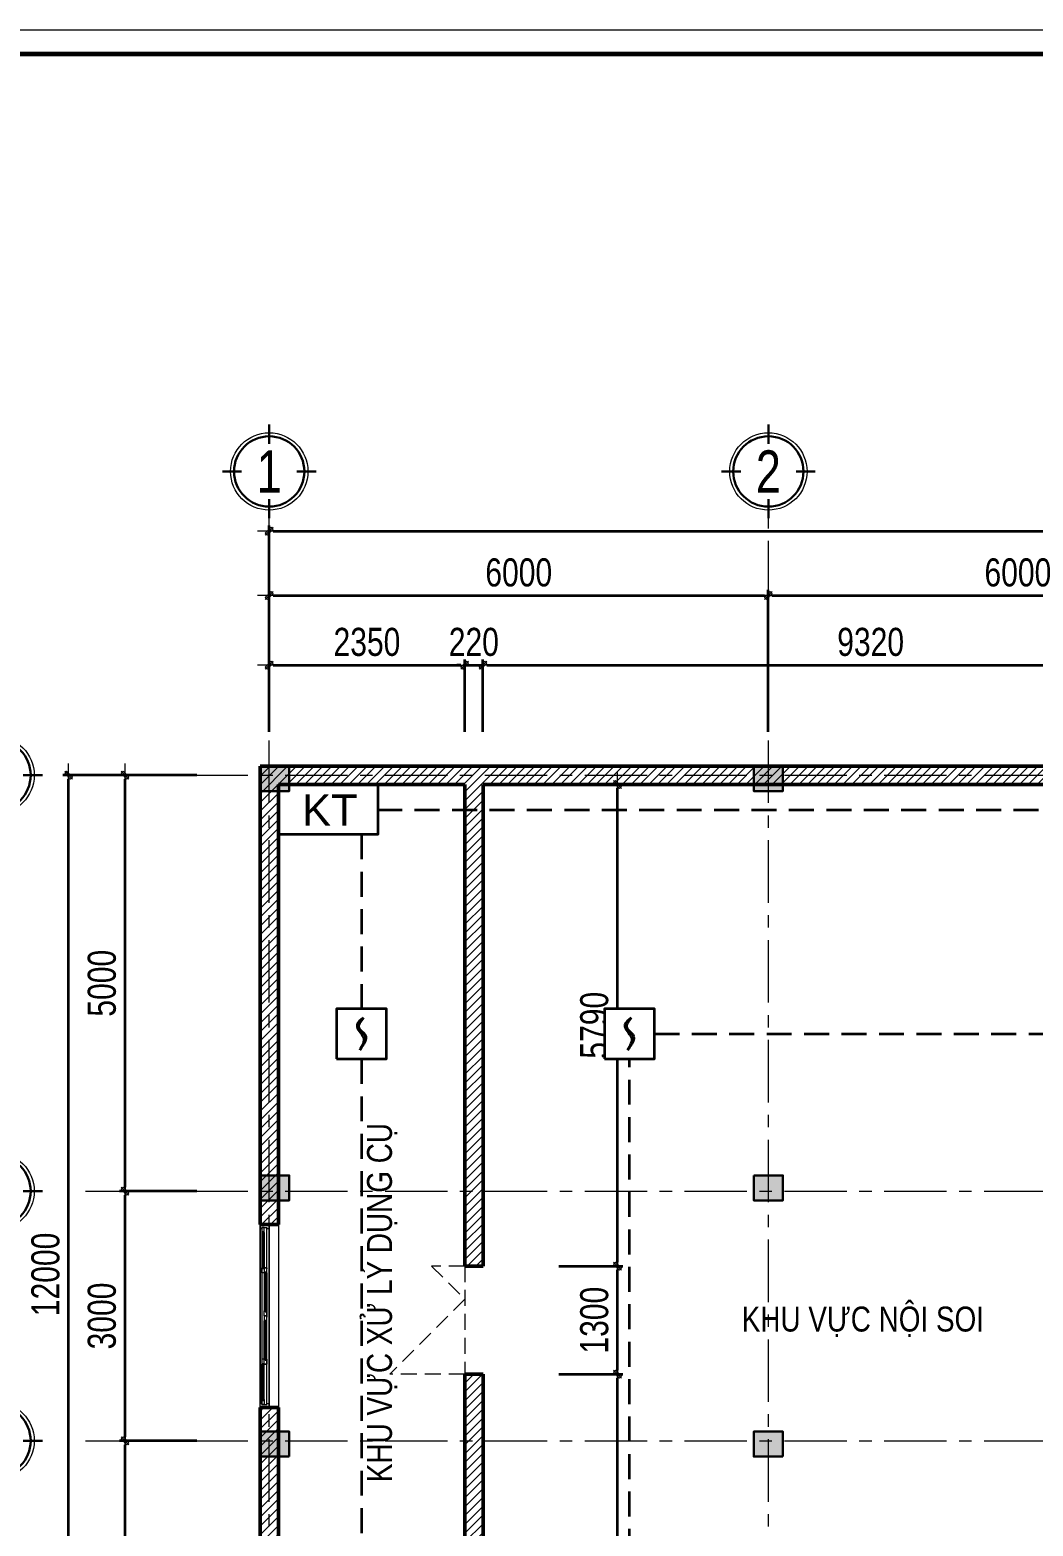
# Model space of a CAD drawing. Header units: millimetres. Extents: x 1109421 to 1726579, y -247837 to 144927.
# Drawn here: x 1458237 to 1470296, y -209746 to -191761 of the extents above; entities that cross this region are included whole.
import ezdxf
from ezdxf.enums import TextEntityAlignment as Align

# ---------------------------------------------------------------- set-up
doc = ezdxf.new("R2010")
doc.units = ezdxf.units.MM
doc.header["$LTSCALE"] = 600
doc.header["$MEASUREMENT"] = 0
doc.set_wipeout_variables(frame=1)
for name, pattern in [('00_Hidden', [2.4, 1.6, -0.8]), ('CENTER', [2, 1.25, -0.25, 0.25, -0.25]), ('DASHED', [0.75, 0.5, -0.25])]:
    doc.linetypes.add(name, pattern=pattern)
doc.layers.get('0').update_dxf_attribs({"lineweight": 0})
doc.layers.get('Defpoints').update_dxf_attribs({"lineweight": 0})
for name, color, linetype, lineweight in [('0.15_Cua', 144, 'Continuous', 15), ('cat1', 30, 'Continuous', 50), ('cat2', 22, 'Continuous', 30), ('dim', 144, 'Continuous', 13), ('hatch1', 136, 'Continuous', 9), ('Khungten_LCDI', 7, 'Continuous', 25), ('LC ISO', 153, 'Continuous', 13), ('LC Text1', 3, 'Continuous', 20), ('LC Text2', 7, 'Continuous', 25), ('Noi that', 35, 'Continuous', 9), ('PCCC - BAOCHAY - THIETBI', 6, 'Continuous', 35), ('PCCC-BAO CHAY - DAY', 3, 'DASHED', 35), ('PCCC-BAOCHAY-THIETBI', 6, 'Continuous', 35), ('thay1', 63, 'Continuous', 18), ('truc', 76, 'CENTER', 9)]:
    doc.layers.add(name, color=color, linetype=linetype, lineweight=lineweight)
doc.styles.add('chu theo TCVN', font='arial.ttf')
doc.styles.add('EG 1', font='VHAVANB.TTF')
doc.styles.add('HOATBIF', font='hoatbif.shx', dxfattribs={"width": 0.8})
doc.styles.add('Khungten', font='VHAVAN.TTF', dxfattribs={"width": 0.9, "height": 5000})
doc.styles.add('T2', font='VHARIAL.TTF', dxfattribs={"width": 0.8})
doc.styles.add('Tahoma', font='tahoma.ttf')
doc.styles.add('Title', font='VHBLACK.TTF')
doc.dimstyles.new('1-135', dxfattribs={"dimscale": 135, "dimtxt": 2.5, "dimasz": 0.35, "dimexe": 0.5, "dimexo": 0, "dimgap": 0.8, "dimtad": 1, "dimdec": 0, "dimzin": 0, "dimdsep": 46, "dimtxsty": 'HOATBIF', "dimblk1": 'DOT', "dimblk2": 'DOT', "dimsah": 1, "dimcen": -1, "dimdle": 1, "dimclrd": 256, "dimclre": 256, "dimclrt": 4, "dimadec": 3, "dimazin": 2, "dimtfac": 0.333333, "dimtdec": 0, "dimtix": 1, "dimtmove": 2, "dimatfit": 3, "dimldrblk": 'DOT', "dimfxl": 1, "dimtvp": 0.833333, "dimtolj": 1, "dimtzin": 0, "dimarcsym": 0})

# ---------------------------------------------------------------- blocks, each defined once
blk = doc.blocks.new('d1300')
at = {"layer": 'Noi that', "linetype": '00_Hidden', "ltscale": 0.2}
for p, q in [((898202, 20687), (899102, 21587)), ((899102, 20687), (899102, 21587)), ((897802, 20687), (897802, 21087)), ((897802, 21087), (898202, 20687)), ((897802, 20687), (899102, 20687))]:
    blk.add_line(p, q, dxfattribs=at)
blk = doc.blocks.new('DOT')
at = {"layer": 'dim'}
for p, q in [((-3, 0), (3, 0)), ((-1, -1), (1, 1))]:
    blk.add_line(p, q, dxfattribs=at)
blk.add_lwpolyline([(0.5, 1), (-1, -0.5), (-0.5, -1), (1, 0.5)], close=True, dxfattribs=at)
blk = doc.blocks.new('*D2339')
at = {"layer": 'Defpoints', "color": 0, "transparency": 16777216}
for p in [(2301, 12745), (3166, 12745), (3166, 8745)]:
    blk.add_point(p, dxfattribs=at)
at = {"layer": 'dim', "lineweight": -2, "transparency": 16777216}
for p, q in [((3166, 12745), (2233, 12745)), ((2301, 8793), (2301, 12698)), ((3166, 8745), (2233, 8745))]:
    blk.add_line(p, q, dxfattribs=at)
at = {"layer": 'dim', "lineweight": -2, "transparency": 16777216, "xscale": 47.25, "yscale": 47.25, "zscale": 47.25}
for p, rotation in [((2301, 12745), 90), ((2301, 8745), 270)]:
    blk.add_blockref('DOT', p, dxfattribs=dict(at, rotation=rotation))
at = {"layer": 'dim', "color": 4, "transparency": 16777216, "insert": (2024, 10745), "char_height": 337.5, "attachment_point": 5, "rotation": 90, "style": 'HOATBIF'}
blk.add_mtext('\\A1;4000', dxfattribs=at)
blk = doc.blocks.new('_Dot')
at = {"color": 0, "linetype": 'ByBlock', "lineweight": -2}
blk.add_line((-0.5, 0), (-1, 0), dxfattribs=at)
at = {"color": 0, "linetype": 'ByBlock', "const_width": 0.5}
blk.add_lwpolyline([(-0.25, 0, 1), (0.25, 0, 1)], format="xyb", close=True, dxfattribs=at)
blk = doc.blocks.new('*D2340')
at = {"layer": 'Defpoints', "color": 0, "transparency": 16777216}
for p in [(1623, 20745), (3166, 20745), (3166, 8745)]:
    blk.add_point(p, dxfattribs=at)
at = {"layer": 'dim', "lineweight": -2, "transparency": 16777216}
for p, q in [((3166, 20745), (1555, 20745)), ((1623, 8793), (1623, 20698)), ((3166, 8745), (1555, 8745))]:
    blk.add_line(p, q, dxfattribs=at)
at = {"layer": 'dim', "lineweight": -2, "transparency": 16777216, "xscale": 47.25, "yscale": 47.25, "zscale": 47.25}
for p, rotation in [((1623, 20745), 90), ((1623, 8745), 270)]:
    blk.add_blockref('DOT', p, dxfattribs=dict(at, rotation=rotation))
at = {"layer": 'dim', "color": 4, "transparency": 16777216, "insert": (1346, 14745), "char_height": 337.5, "attachment_point": 5, "rotation": 90, "style": 'HOATBIF'}
blk.add_mtext('\\A1;12000', dxfattribs=at)
blk = doc.blocks.new('KyHieu TrucDinhVi')
at = {"color": 7, "lineweight": 30}
for p, q in [((0, 2.36), (0, 4)), ((-2.36, 0), (-4, 0)), ((2.36, 0), (4, 0)), ((0, -2.36), (0, -4))]:
    blk.add_line(p, q, dxfattribs=at)
blk.add_circle((0, 0), 3.3)
blk.add_circle((0, 0), 3, dxfattribs=at)
at = {"ltscale": 20, "style": 'Tahoma'}
blk.add_attdef('AA', text='', height=3, dxfattribs=at).set_placement((0, 0), align=Align.MIDDLE_CENTER)
blk = doc.blocks.new('*D2341')
at = {"layer": 'Defpoints', "color": 0, "transparency": 16777216}
for p in [(2301, 15745), (3166, 15745), (3166, 12745)]:
    blk.add_point(p, dxfattribs=at)
at = {"layer": 'dim', "lineweight": -2, "transparency": 16777216}
for p, q in [((3166, 15745), (2233, 15745)), ((2301, 12793), (2301, 15698)), ((3166, 12745), (2233, 12745))]:
    blk.add_line(p, q, dxfattribs=at)
at = {"layer": 'dim', "lineweight": -2, "transparency": 16777216, "xscale": 47.25, "yscale": 47.25, "zscale": 47.25}
for p, rotation in [((2301, 15745), 90), ((2301, 12745), 270)]:
    blk.add_blockref('DOT', p, dxfattribs=dict(at, rotation=rotation))
at = {"layer": 'dim', "color": 4, "transparency": 16777216, "insert": (2024, 14245), "char_height": 337.5, "attachment_point": 5, "rotation": 90, "style": 'HOATBIF'}
blk.add_mtext('\\A1;3000', dxfattribs=at)
blk = doc.blocks.new('*D2342')
at = {"layer": 'Defpoints', "color": 0, "transparency": 16777216}
for p in [(2301, 20745), (3166, 20745), (3166, 15745)]:
    blk.add_point(p, dxfattribs=at)
at = {"layer": 'dim', "lineweight": -2, "transparency": 16777216}
for p, q in [((3166, 20745), (2233, 20745)), ((2301, 15793), (2301, 20698)), ((3166, 15745), (2233, 15745))]:
    blk.add_line(p, q, dxfattribs=at)
at = {"layer": 'dim', "lineweight": -2, "transparency": 16777216, "xscale": 47.25, "yscale": 47.25, "zscale": 47.25}
for p, rotation in [((2301, 20745), 90), ((2301, 15745), 270)]:
    blk.add_blockref('DOT', p, dxfattribs=dict(at, rotation=rotation))
at = {"layer": 'dim', "color": 4, "transparency": 16777216, "insert": (2024, 18245), "char_height": 337.5, "attachment_point": 5, "rotation": 90, "style": 'HOATBIF'}
blk.add_mtext('\\A1;5000', dxfattribs=at)
blk = doc.blocks.new('*D2343')
at = {"layer": 'Defpoints', "color": 0, "transparency": 16777216}
for p in [(6384, 22069), (4034, 21265), (6384, 21265)]:
    blk.add_point(p, dxfattribs=at)
at = {"layer": 'dim', "lineweight": -2, "transparency": 16777216}
for p, q in [((4034, 21265), (4034, 22137)), ((6384, 21265), (6384, 22137)), ((4082, 22069), (6337, 22069))]:
    blk.add_line(p, q, dxfattribs=at)
at = {"layer": 'dim', "lineweight": -2, "transparency": 16777216, "xscale": 47.25, "yscale": 47.25, "zscale": 47.25, "rotation": 180}
blk.add_blockref('DOT', (4034, 22069), dxfattribs=at)
at = {"layer": 'dim', "lineweight": -2, "transparency": 16777216, "xscale": 47.25, "yscale": 47.25, "zscale": 47.25}
blk.add_blockref('DOT', (6384, 22069), dxfattribs=at)
at = {"layer": 'dim', "color": 4, "transparency": 16777216, "insert": (5209, 22346), "char_height": 337.5, "attachment_point": 5, "style": 'HOATBIF'}
blk.add_mtext('\\A1;2350', dxfattribs=at)
blk = doc.blocks.new('*D2344')
at = {"layer": 'Defpoints', "color": 0, "transparency": 16777216}
for p in [(6604, 22069), (6384, 21265), (6604, 21265)]:
    blk.add_point(p, dxfattribs=at)
at = {"layer": 'dim', "lineweight": -2, "transparency": 16777216}
for p, q in [((6384, 21265), (6384, 22137)), ((6604, 21265), (6604, 22137)), ((6337, 22069), (6290, 22069)), ((6384, 22069), (6604, 22069)), ((6652, 22069), (6699, 22069))]:
    blk.add_line(p, q, dxfattribs=at)
at = {"layer": 'dim', "lineweight": -2, "transparency": 16777216, "xscale": 47.25, "yscale": 47.25, "zscale": 47.25}
blk.add_blockref('DOT', (6384, 22069), dxfattribs=at)
at = {"layer": 'dim', "lineweight": -2, "transparency": 16777216, "xscale": 47.25, "yscale": 47.25, "zscale": 47.25, "rotation": 180}
blk.add_blockref('DOT', (6604, 22069), dxfattribs=at)
at = {"layer": 'dim', "color": 4, "transparency": 16777216, "insert": (6494, 22346), "char_height": 337.5, "attachment_point": 5, "style": 'HOATBIF'}
blk.add_mtext('\\A1;220', dxfattribs=at)
blk = doc.blocks.new('*D2345')
at = {"layer": 'Defpoints', "color": 0, "transparency": 16777216}
for p in [(15924, 22069), (6604, 21265), (15924, 21265)]:
    blk.add_point(p, dxfattribs=at)
at = {"layer": 'dim', "lineweight": -2, "transparency": 16777216}
for p, q in [((6604, 21265), (6604, 22137)), ((15924, 21265), (15924, 22137)), ((6652, 22069), (15877, 22069))]:
    blk.add_line(p, q, dxfattribs=at)
at = {"layer": 'dim', "lineweight": -2, "transparency": 16777216, "xscale": 47.25, "yscale": 47.25, "zscale": 47.25, "rotation": 180}
blk.add_blockref('DOT', (6604, 22069), dxfattribs=at)
at = {"layer": 'dim', "lineweight": -2, "transparency": 16777216, "xscale": 47.25, "yscale": 47.25, "zscale": 47.25}
blk.add_blockref('DOT', (15924, 22069), dxfattribs=at)
at = {"layer": 'dim', "color": 4, "transparency": 16777216, "insert": (11264, 22346), "char_height": 337.5, "attachment_point": 5, "style": 'HOATBIF'}
blk.add_mtext('\\A1;9320', dxfattribs=at)
blk = doc.blocks.new('*D2291')
at = {"layer": 'Defpoints', "color": 0, "transparency": 16777216}
for p in [(10034, 22905), (4034, 21265), (10034, 21265)]:
    blk.add_point(p, dxfattribs=at)
at = {"layer": 'dim', "lineweight": -2, "transparency": 16777216}
for p, q in [((4034, 21265), (4034, 22972)), ((4082, 22905), (9987, 22905)), ((10034, 21265), (10034, 22972))]:
    blk.add_line(p, q, dxfattribs=at)
at = {"layer": 'dim', "lineweight": -2, "transparency": 16777216, "xscale": 47.25, "yscale": 47.25, "zscale": 47.25, "rotation": 180}
blk.add_blockref('DOT', (4034, 22905), dxfattribs=at)
at = {"layer": 'dim', "lineweight": -2, "transparency": 16777216, "xscale": 47.25, "yscale": 47.25, "zscale": 47.25}
blk.add_blockref('DOT', (10034, 22905), dxfattribs=at)
at = {"layer": 'dim', "color": 4, "transparency": 16777216, "insert": (7034, 23181), "char_height": 337.5, "attachment_point": 5, "style": 'HOATBIF'}
blk.add_mtext('\\A1;6000', dxfattribs=at)
blk = doc.blocks.new('*D2292')
at = {"layer": 'Defpoints', "color": 0, "transparency": 16777216}
for p in [(16034, 22905), (10034, 21265), (16034, 21265)]:
    blk.add_point(p, dxfattribs=at)
at = {"layer": 'dim', "lineweight": -2, "transparency": 16777216}
for p, q in [((10034, 21265), (10034, 22972)), ((10082, 22905), (15987, 22905)), ((16034, 21265), (16034, 22972))]:
    blk.add_line(p, q, dxfattribs=at)
at = {"layer": 'dim', "lineweight": -2, "transparency": 16777216, "xscale": 47.25, "yscale": 47.25, "zscale": 47.25, "rotation": 180}
blk.add_blockref('DOT', (10034, 22905), dxfattribs=at)
at = {"layer": 'dim', "lineweight": -2, "transparency": 16777216, "xscale": 47.25, "yscale": 47.25, "zscale": 47.25}
blk.add_blockref('DOT', (16034, 22905), dxfattribs=at)
at = {"layer": 'dim', "color": 4, "transparency": 16777216, "insert": (13034, 23181), "char_height": 337.5, "attachment_point": 5, "style": 'HOATBIF'}
blk.add_mtext('\\A1;6000', dxfattribs=at)
blk = doc.blocks.new('*D2298')
at = {"layer": 'Defpoints', "color": 0, "transparency": 16777216}
for p in [(45834, 23679), (4034, 21265), (45834, 21265)]:
    blk.add_point(p, dxfattribs=at)
at = {"layer": 'dim', "lineweight": -2, "transparency": 16777216}
for p, q in [((4034, 21265), (4034, 23747)), ((45834, 21265), (45834, 23747)), ((4082, 23679), (45787, 23679))]:
    blk.add_line(p, q, dxfattribs=at)
at = {"layer": 'dim', "lineweight": -2, "transparency": 16777216, "xscale": 47.25, "yscale": 47.25, "zscale": 47.25, "rotation": 180}
blk.add_blockref('DOT', (4034, 23679), dxfattribs=at)
at = {"layer": 'dim', "lineweight": -2, "transparency": 16777216, "xscale": 47.25, "yscale": 47.25, "zscale": 47.25}
blk.add_blockref('DOT', (45834, 23679), dxfattribs=at)
at = {"layer": 'dim', "color": 4, "transparency": 16777216, "insert": (25984, 23956), "char_height": 337.5, "attachment_point": 5, "style": 'HOATBIF'}
blk.add_mtext('\\A1;41800', dxfattribs=at)
blk = doc.blocks.new('*D2300')
at = {"layer": 'Defpoints', "color": 0, "transparency": 16777216}
for p in [(7517, 13545), (8220, 13545), (7517, 8855)]:
    blk.add_point(p, dxfattribs=at)
at = {"layer": 'dim', "lineweight": -2, "transparency": 16777216}
for p, q in [((7517, 13545), (8287, 13545)), ((8220, 8903), (8220, 13498)), ((7517, 8855), (8287, 8855))]:
    blk.add_line(p, q, dxfattribs=at)
at = {"layer": 'dim', "lineweight": -2, "transparency": 16777216, "xscale": 47.25, "yscale": 47.25, "zscale": 47.25}
for p, rotation in [((8220, 13545), 90), ((8220, 8855), 270)]:
    blk.add_blockref('DOT', p, dxfattribs=dict(at, rotation=rotation))
at = {"layer": 'dim', "color": 4, "transparency": 16777216, "insert": (7943, 11200), "char_height": 337.5, "attachment_point": 5, "rotation": 90, "style": 'HOATBIF'}
blk.add_mtext('\\A1;4690', dxfattribs=at)
blk = doc.blocks.new('*D2301')
at = {"layer": 'Defpoints', "color": 0, "transparency": 16777216}
for p in [(7517, 14845), (8220, 14845), (7517, 13545)]:
    blk.add_point(p, dxfattribs=at)
at = {"layer": 'dim', "lineweight": -2, "transparency": 16777216}
for p, q in [((7517, 14845), (8287, 14845)), ((8220, 13593), (8220, 14798)), ((7517, 13545), (8287, 13545))]:
    blk.add_line(p, q, dxfattribs=at)
at = {"layer": 'dim', "lineweight": -2, "transparency": 16777216, "xscale": 47.25, "yscale": 47.25, "zscale": 47.25}
for p, rotation in [((8220, 14845), 90), ((8220, 13545), 270)]:
    blk.add_blockref('DOT', p, dxfattribs=dict(at, rotation=rotation))
at = {"layer": 'dim', "color": 4, "transparency": 16777216, "insert": (7943, 14195), "char_height": 337.5, "attachment_point": 5, "rotation": 90, "style": 'HOATBIF'}
blk.add_mtext('\\A1;1300', dxfattribs=at)
blk = doc.blocks.new('*D2302')
at = {"layer": 'Defpoints', "color": 0, "transparency": 16777216}
for p in [(7517, 20635), (8220, 20635), (7517, 14845)]:
    blk.add_point(p, dxfattribs=at)
at = {"layer": 'dim', "lineweight": -2, "transparency": 16777216}
for p, q in [((7517, 20635), (8287, 20635)), ((8220, 14893), (8220, 20588)), ((7517, 14845), (8287, 14845))]:
    blk.add_line(p, q, dxfattribs=at)
at = {"layer": 'dim', "lineweight": -2, "transparency": 16777216, "xscale": 47.25, "yscale": 47.25, "zscale": 47.25}
for p, rotation in [((8220, 20635), 90), ((8220, 14845), 270)]:
    blk.add_blockref('DOT', p, dxfattribs=dict(at, rotation=rotation))
at = {"layer": 'dim', "color": 4, "transparency": 16777216, "insert": (7943, 17740), "char_height": 337.5, "attachment_point": 5, "rotation": 90, "style": 'HOATBIF'}
blk.add_mtext('\\A1;5790', dxfattribs=at)
blk = doc.blocks.new('*U598')
for p, q in [((50, 0), (2151, 0)), ((50, -110), (2151, -110)), ((95, -20), (520, -20)), ((580, -50), (1040, -50)), ((580, -80), (1040, -80)), ((1621, -50), (1160, -50)), ((1621, -80), (1160, -80)), ((2106, -20), (1681, -20)), ((2106, -50), (1681, -50))]:
    blk.add_line(p, q)
at = {"color": 8, "lineweight": 5}
for p, q in [((50, -20), (2151, -20)), ((2151, -80), (50, -80)), ((95, -30), (520, -30)), ((95, -40), (520, -40)), ((95, -50), (520, -50)), ((580, -60), (1040, -60)), ((580, -70), (1040, -70)), ((1621, -60), (1160, -60)), ((1621, -70), (1160, -70)), ((2106, -30), (1681, -30)), ((2106, -40), (1681, -40))]:
    blk.add_line(p, q, dxfattribs=at)
for points in [[(50, -20), (35, -20), (35, -80), (50, -80), (50, -110), (0, -110), (0, 0), (0, 0), (0, 0), (50, 0), (50, -20), (35, -20)], [(2151, -20), (2166, -20), (2166, -80), (2151, -80), (2151, -110), (2201, -110), (2201, 0), (2201, 0), (2201, 0), (2151, 0), (2151, -20), (2166, -20)], [(95, -40), (95, -50), (35, -50), (35, -20), (95, -20), (95, -30), (85, -30), (85, -40), (95, -40)], [(520, -40), (520, -50), (580, -50), (580, -20), (520, -20), (520, -30), (530, -30), (530, -40), (520, -40)], [(580, -70), (580, -80), (520, -80), (520, -50), (580, -50), (580, -60), (570, -60), (570, -70), (580, -70)], [(520, -50), (520, -80), (535, -80)], [(1040, -70), (1040, -80), (1100, -80), (1100, -50), (1040, -50), (1040, -60), (1050, -60), (1050, -70), (1040, -70)], [(1100, -50), (1100, -80), (1085, -80)], [(1100, -50), (1100, -80), (1115, -80)], [(1160, -70), (1160, -80), (1100, -80), (1100, -50), (1160, -50), (1160, -60), (1150, -60), (1150, -70), (1160, -70)], [(1681, -40), (1681, -50), (1621, -50), (1621, -20), (1681, -20), (1681, -30), (1671, -30), (1671, -40), (1681, -40)], [(1621, -70), (1621, -80), (1681, -80), (1681, -50), (1621, -50), (1621, -60), (1631, -60), (1631, -70), (1621, -70)], [(1681, -50), (1681, -80), (1666, -80)], [(2106, -40), (2106, -50), (2166, -50), (2166, -20), (2106, -20), (2106, -30), (2116, -30), (2116, -40), (2106, -40)]]:
    blk.add_lwpolyline(points)
for centre, start, end in [((94, -32), 14.2151, 83.5658), ((94, -38), 276.4342, 345.7849), ((521, -32), 96.4342, 165.7849), ((521, -38), 194.2151, 263.5658), ((579, -62), 14.2151, 83.5658), ((579, -68), 276.4342, 345.7849), ((1041, -62), 96.4342, 165.7849), ((1041, -68), 194.2151, 263.5658), ((1160, -62), 14.2151, 83.5658), ((1160, -68), 276.4342, 345.7849), ((1622, -62), 96.4342, 165.7849), ((1622, -68), 194.2151, 263.5658), ((1680, -32), 14.2151, 83.5658), ((1680, -38), 276.4342, 345.7849), ((2107, -32), 96.4342, 165.7849), ((2107, -38), 194.2151, 263.5658)]:
    blk.add_arc(centre, 8.25, start, end, dxfattribs=at)
blk = doc.blocks.new('COT BT')
at = {"layer": 'cat2', "ltscale": 2}
h = blk.add_hatch(color=256, dxfattribs=at)
h.dxf.hatch_style = 1
h.paths.add_polyline_path([(240, 190), (-110, 190), (-110, -110), (240, -110)])
blk.add_lwpolyline([(-110, 190), (240, 190), (240, -110), (-110, -110)], close=True, dxfattribs=at)
blk = doc.blocks.new('HOP KY THUAT')
at = {"layer": 'PCCC-BAOCHAY-THIETBI'}
blk.add_lwpolyline([(0, 4), (0, 0), (8, 0), (8, 4)], close=True, dxfattribs=at)
at = {"layer": 'PCCC-BAOCHAY-THIETBI', "style": 'chu theo TCVN'}
blk.add_text('KT', height=2.5, dxfattribs=at).set_placement((1.89, 0.69))
blk = doc.blocks.new('DAU BAO KHOI')
blk.add_wipeout([(-2, 2), (-2, -2), (2, -2), (2, 2)])
at = {"layer": 'PCCC - BAOCHAY - THIETBI'}
blk.add_lwpolyline([(-2, -2), (2, -2), (2, 2), (-2, 2)], close=True, dxfattribs=at)
for points in [[(0.15, 1.3), (-0.36, 0.73), (-0.18, 0.21), (0.16, -0.29), (-0.15, -1.3)], [(0.15, 1.3), (-0.22, 0.49), (0.27, -0.05), (-0.15, -1.3)]]:
    blk.add_spline(points, degree=3, dxfattribs=at)
blk = doc.blocks.new('A$Cb3b0a436')
at = {"layer": 'Defpoints', "color": 0, "lineweight": 0}
blk.add_lwpolyline([(6.98, 0), (6.98, 297), (426.98, 297), (426.98, 0)], close=True, dxfattribs=at)
at = {"layer": 'Khungten_LCDI', "color": 5, "lineweight": 60}
blk.add_lwpolyline([(18.98, 2), (18.98, 295), (424.98, 295), (424.98, 2)], close=True, dxfattribs=at)
at = {"color": 7, "style": 'Khungten', "width": 0.8}
for tag, p in [('REVISION', (413.97, 41.04)), ('NGAYHT', (414.44, 32.41))]:
    blk.add_attdef(tag, text='', height=2, dxfattribs=at).set_placement(p, align=Align.CENTER)
at = {"layer": 'LC Text1', "style": 'Title', "width": 1.485915}
for tag, p, p2 in [('TENBANVE1', (388.11, 59.64), (422.38, 59.64)), ('TENBANVE2', (388.11, 52.88), (422.38, 52.88))]:
    blk.add_attdef(tag, text='', height=2.5, dxfattribs=at).set_placement(p, p2, align=Align.FIT)
at = {"layer": 'LC Text1', "style": 'Title', "width": 0.7}
blk.add_attdef('SOBANVE', text='', height=2.5, dxfattribs=at).set_placement((414.6, 9.54), align=Align.CENTER)
blk = doc.blocks.new('A$C08333679')
at = {"layer": 'hatch1'}
h = blk.add_hatch(dxfattribs=at)
h.set_pattern_fill('ANSI31', color=256, scale=600)
h.set_pattern_definition([(45, (-2017569.24, 46159.94), (-53.0330086, 53.0330086), [])])
h.paths.add_polyline_path([(45944.5, 20855.4), (3924.5, 20855.4), (3924.5, 15345.4), (4144.5, 15345.4), (4144.5, 20635.4), (6384.5, 20635.4), (6384.5, 14845.4), (6604.5, 14845.4), (6604.5, 20635.4), (15924.5, 20635.4), (15924.5, 15445.4), (16144.5, 15445.4), (16144.5, 15635.4), (19424.5, 15635.4), (19424.5, 15745.4), (16144.5, 15745.4), (16144.5, 20635.4), (20644.5, 20635.4), (20644.5, 15745.4), (20424.5, 15745.4), (20424.5, 15635.4), (21266.3, 15635.4), (21486.3, 15855.4), (20864.5, 15855.4), (20864.5, 20635.4), (23324.5, 20635.4), (23324.5, 15855.4), (22646.3, 15855.4), (22866.3, 15635.4), (25754.5, 15635.4), (25754.5, 15745.4), (23544.5, 15745.4), (23544.5, 20635.4), (28524.5, 20635.4), (28524.5, 15745.4), (28744.5, 15745.4), (28744.5, 20635.4), (31569.5, 20635.4), (31569.5, 17635.4), (30469.5, 17635.4), (30469.5, 16755.4), (30579.5, 16755.4), (30579.5, 17525.4), (32579.5, 17525.4), (32579.5, 16755.4), (32689.5, 16755.4), (32689.5, 17635.4), (31789.5, 17635.4), (31789.5, 20635.4), (34524.5, 20635.4), (34524.5, 15745.4), (32689.5, 15745.4), (32689.5, 15855.4), (32579.5, 15855.4), (32579.5, 15635.4), (35069.5, 15635.4), (35069.5, 15855.4), (34744.5, 15855.4), (34744.5, 20635.4), (37579.5, 20635.4), (37579.5, 15855.4), (37469.5, 15855.4), (37469.5, 15635.4), (37579.5, 15635.4), (37949.5, 15635.4), (37949.5, 15855.4), (37689.5, 15855.4), (37689.5, 20635.4), (40579.5, 20635.4), (40579.5, 15855.4), (40349.5, 15855.4), (40349.5, 15635.4), (41014.5, 15635.4), (41014.5, 15855.4), (40689.5, 15855.4), (40689.5, 20635.4), (45724.5, 20635.4), (45724.5, 15855.4), (43414.5, 15855.4), (43414.5, 15635.4), (43524.5, 15635.4), (43524.5, 14895.4), (43744.5, 14895.4), (43744.5, 15635.4), (45724.5, 15635.4), (45724.5, 8855.4), (44744.5, 8855.4), (44744.5, 8195.4), (45944.5, 8195.4), (45944.5, 8855.4)])
h.paths.add_polyline_path([(44964.5, 8635.4), (45724.5, 8635.4), (45724.5, 8415.4), (44964.5, 8415.4)], flags=16)
h.paths.add_polyline_path([(30579.5, 15855.4), (30469.5, 15855.4), (30469.5, 15745.4), (27054.5, 15745.4), (27054.5, 15635.4), (30579.5, 15635.4)], flags=17)
h.paths.add_polyline_path([(36569.5, 15855.4), (36269.5, 15855.4), (36269.5, 15635.4), (36569.5, 15635.4)], flags=17)
h.paths.add_polyline_path([(39449.5, 15855.4), (39149.5, 15855.4), (39149.5, 15635.4), (39449.5, 15635.4)], flags=17)
h.paths.add_polyline_path([(42514.5, 15855.4), (42214.5, 15855.4), (42214.5, 15635.4), (42514.5, 15635.4)], flags=17)
h.paths.add_polyline_path([(43744.5, 13995.4), (43524.5, 13995.4), (43524.5, 12855.4), (41809.5, 12855.4), (41809.5, 12635.4), (45724.5, 12635.4), (45724.5, 12855.4), (43744.5, 12855.4)], flags=17)
h.paths.add_polyline_path([(41659.5, 8855.4), (40634.5, 8855.4), (40634.5, 12635.4), (40809.5, 12635.4), (40809.5, 12855.4), (40354.5, 12855.4), (40354.5, 12635.4), (40524.5, 12635.4), (40524.5, 8855.4), (40059.5, 8855.4), (40059.5, 8635.4), (40459.5, 8635.4), (40459.5, 8195.4), (41659.5, 8195.4)])
h.paths.add_polyline_path([(40674, 8635.4), (41434, 8635.4), (41434, 8415.4), (40674, 8415.4)], flags=16)
h.paths.add_polyline_path([(37954.5, 12855.4), (37469.5, 12855.4), (37469.5, 12635.4), (37579.5, 12635.4), (37579.5, 8855.4), (37689.5, 8855.4), (37689.5, 12635.4), (37954.5, 12635.4)], flags=17)
h.paths.add_polyline_path([(35069.5, 12855.4), (34359.5, 12855.4), (34359.5, 12635.4), (34579.5, 12635.4), (34579.5, 8855.4), (34689.5, 8855.4), (34689.5, 12635.4), (35069.5, 12635.4)], flags=17)
h.paths.add_polyline_path([(36569.5, 12855.4), (36269.5, 12855.4), (36269.5, 12635.4), (36569.5, 12635.4)], flags=17)
h.paths.add_polyline_path([(39454.5, 12855.4), (39154.5, 12855.4), (39154.5, 12635.4), (39454.5, 12635.4)], flags=17)
h.paths.add_polyline_path([(35474.5, 8855.4), (35074.5, 8855.4), (34194.5, 8855.4), (33794.5, 8855.4), (33794.5, 8635.4), (34194.5, 8635.4), (34194.5, 8415.4), (35074.5, 8415.4), (35074.5, 8635.4), (35474.5, 8635.4)], flags=17)
h.paths.add_polyline_path([(33059.5, 12855.4), (28239.5, 12855.4), (28239.5, 12635.4), (33059.5, 12635.4)], flags=17)
h.paths.add_polyline_path([(26939.5, 12855.4), (26034.5, 12855.4), (26034.5, 8855.4), (26144.5, 8855.4), (26144.5, 12635.4), (26939.5, 12635.4)], flags=17)
h.paths.add_polyline_path([(29074.5, 8635.4), (29474.5, 8635.4), (29474.5, 8855.4), (29074.5, 8855.4), (28194.5, 8855.4), (28194.5, 8635.4), (28194.5, 8415.4), (29074.5, 8415.4)], flags=17)
h.paths.add_polyline_path([(23874.5, 8855.4), (22994.5, 8855.4), (22994.5, 8635.4), (22994.5, 8415.4), (23874.5, 8415.4)], flags=17)
h.paths.add_polyline_path([(21194.5, 8855.4), (20314.5, 8855.4), (19914.5, 8855.4), (19914.5, 8635.4), (20314.5, 8635.4), (20314.5, 8415.4), (21194.5, 8415.4), (21194.5, 8635.4)], flags=17)
h.paths.add_polyline_path([(16474.5, 8635.4), (16874.5, 8635.4), (16874.5, 8855.4), (16474.5, 8855.4), (16144.5, 8855.4), (16144.5, 13045.4), (15924.5, 13045.4), (15924.5, 8855.4), (15594.5, 8855.4), (15194.5, 8855.4), (15194.5, 8635.4), (15594.5, 8635.4), (15594.5, 8415.4), (16474.5, 8415.4)], flags=17)
h.paths.add_polyline_path([(10874.5, 8855.4), (10474.5, 8855.4), (9594.5, 8855.4), (9194.5, 8855.4), (9194.5, 8635.4), (9594.5, 8635.4), (9594.5, 8415.4), (10474.5, 8415.4), (10474.5, 8635.4), (10874.5, 8635.4)], flags=17)
h.paths.add_polyline_path([(5204.5, 8855.4), (4804.5, 8855.4), (4144.5, 8855.4), (4144.5, 13145.4), (3924.5, 13145.4), (3924.5, 8635.4), (3924.5, 8415.4), (4804.5, 8415.4), (4804.5, 8635.4), (5204.5, 8635.4)], flags=17)
h.paths.add_polyline_path([(6604.5, 13545.4), (6384.5, 13545.4), (6384.5, 8855.4), (6604.5, 8855.4)], flags=17)
at = {"layer": 'cat1'}
for p, q in [((3924.5, 15345.4), (3924.5, 20855.4)), ((3924.5, 20855.4), (45944.5, 20855.4)), ((4144.5, 15345.4), (4144.5, 20635.4)), ((4144.5, 20635.4), (6384.5, 20635.4)), ((6384.5, 14845.4), (6384.5, 20635.4)), ((6604.5, 14845.4), (6604.5, 20635.4)), ((6604.5, 20635.4), (15924.5, 20635.4)), ((3924.5, 15345.4), (4144.5, 15345.4)), ((6604.5, 14845.4), (6384.5, 14845.4)), ((6384.5, 8855.4), (6384.5, 13545.4)), ((6604.5, 13545.4), (6384.5, 13545.4)), ((6604.5, 8855.4), (6604.5, 13545.4)), ((3924.5, 8635.4), (3924.5, 13145.4)), ((3924.5, 13145.4), (4144.5, 13145.4)), ((4144.5, 8855.4), (4144.5, 13145.4))]:
    blk.add_line(p, q, dxfattribs=at)
at = {"layer": 'thay1'}
for points in [[(3924.5, 15345.4), (4144.5, 15345.4), (4144.5, 13145.4), (3924.5, 13145.4)], [(4034.5, 13145.4), (4034.5, 13145.4), (4034.5, 15345.4), (4034.5, 15345.4)]]:
    blk.add_lwpolyline(points, close=True, dxfattribs=at)
at = {"layer": 'truc'}
for p, q in [((4034.5, 3613.1), (4034.5, 23833.5)), ((10034.5, 3613.1), (10034.5, 23833.5)), ((1827.1, 20745.4), (48797.8, 20745.4)), ((1827.1, 15745.4), (48797.8, 15745.4)), ((1827.1, 12745.4), (48797.8, 12745.4))]:
    blk.add_line(p, q, dxfattribs=at)
at = {"layer": '0.15_Cua', "xscale": -1, "rotation": 90}
blk.add_blockref('*U598', (3924.5, 15345.4), dxfattribs=at)
at = {"layer": 'cat1'}
for p in [(4034.5, 20665.4), (9969.5, 20665.4), (4034.5, 15745.4), (9969.5, 15745.4)]:
    blk.add_blockref('COT BT', p, dxfattribs=at)
at = {"layer": 'cat1', "xscale": -1, "rotation": 90}
blk.add_blockref('d1300', (27071.6, 912647.7), dxfattribs=at)
at = {"layer": 'cat1', "rotation": 180}
for p in [(4164.5, 12745.4), (10099.5, 12745.4)]:
    blk.add_blockref('COT BT', p, dxfattribs=at)
at = {"layer": 'LC ISO'}
ref = blk.add_blockref('KyHieu TrucDinhVi', (4034.5, 24396.9), dxfattribs=dict(at, xscale=140.8352653944289, yscale=140.8352653944289, zscale=140.8352653944289))
ref.add_attrib('AA', '1', dxfattribs={"layer": '0', "ltscale": 20, "height": 507, "style": 'EG 1', "width": 0.8}).set_placement((4034.5, 24396.9), align=Align.MIDDLE_CENTER)
ref = blk.add_blockref('KyHieu TrucDinhVi', (10034.5, 24396.9), dxfattribs=dict(at, xscale=140.8352653944289, yscale=140.8352653944289, zscale=140.8352653944289))
ref.add_attrib('AA', '2', dxfattribs={"layer": '0', "ltscale": 20, "height": 507, "style": 'EG 1', "width": 0.8}).set_placement((10034.5, 24396.9), align=Align.MIDDLE_CENTER)
ref = blk.add_blockref('KyHieu TrucDinhVi', (745, 20745.4), dxfattribs=dict(at, xscale=140.8352653944289, yscale=140.8352653944289, zscale=140.8352653944289))
ref.add_attrib('AA', 'd', dxfattribs={"layer": '0', "ltscale": 20, "height": 507, "style": 'EG 1', "width": 0.8}).set_placement((745, 20745.4), align=Align.MIDDLE_CENTER)
ref = blk.add_blockref('KyHieu TrucDinhVi', (745, 15745.4), dxfattribs=dict(at, xscale=140.8352653944289, yscale=140.8352653944289, zscale=140.8352653944289))
ref.add_attrib('AA', 'c', dxfattribs={"layer": '0', "ltscale": 20, "height": 507, "style": 'EG 1', "width": 0.8}).set_placement((745, 15745.4), align=Align.MIDDLE_CENTER)
ref = blk.add_blockref('KyHieu TrucDinhVi', (745, 12745.4), dxfattribs=dict(at, xscale=140.8352653944289, yscale=140.8352653944289, zscale=140.8352653944289))
ref.add_attrib('AA', 'b', dxfattribs={"layer": '0', "ltscale": 20, "height": 507, "style": 'EG 1', "width": 0.8}).set_placement((745, 12745.4), align=Align.MIDDLE_CENTER)
at = {"layer": 'LC Text2', "style": 'T2', "width": 0.8}
blk.add_text('khu vùc xö lý dông cô', height=300, rotation=90, dxfattribs=at).set_placement((5510.1, 12248.1))
blk.add_text('khu vùc néi soi', height=300, dxfattribs=at).set_placement((9713.9, 14058.3))
at = {"layer": 'dim'}
dim = blk.add_linear_dim(base=(45834.5, 23679.3), p1=(4034.5, 21264.9), p2=(45834.5, 21264.9), dimstyle='1-135', dxfattribs=at)
dim.commit()
dim.dimension.update_dxf_attribs({"geometry": '*D2298', "text_midpoint": (25984, 23956), "dimtype": 160})
for base, p1, p2, picture, middle in [((10034.5, 22904.6), (4034.5, 21264.9), (10034.5, 21264.9), '*D2291', (7034.5, 23181.3)), ((16034.5, 22904.6), (10034.5, 21264.9), (16034.5, 21264.9), '*D2292', (13034.5, 23181.3)), ((6384.5, 22069.2), (4034.5, 21264.9), (6384.5, 21264.9), '*D2343', (5209.5, 22345.9)), ((6604.5, 22069.2), (6384.5, 21264.9), (6604.5, 21264.9), '*D2344', (6494.5, 22345.9)), ((15924.5, 22069.2), (6604.5, 21264.9), (15924.5, 21264.9), '*D2345', (11264.5, 22345.9))]:
    dim = blk.add_linear_dim(base=base, p1=p1, p2=p2, dimstyle='1-135', dxfattribs=at)
    dim.commit()
    dim.dimension.update_dxf_attribs({"geometry": picture, "text_midpoint": middle})
for base, p1, p2, picture, middle in [((1622.9, 20745.4), (3165.6, 8745.4), (3165.6, 20745.4), '*D2340', (1346.2, 14745.4)), ((2300.6, 20745.4), (3165.6, 15745.4), (3165.6, 20745.4), '*D2342', (2023.9, 18245.4)), ((8219.8, 20635.4), (7516.8, 14845.4), (7516.8, 20635.4), '*D2302', (7943, 17740.4)), ((2300.6, 15745.4), (3165.6, 12745.4), (3165.6, 15745.4), '*D2341', (2023.9, 14245.4)), ((8219.8, 14845.4), (7516.8, 13545.4), (7516.8, 14845.4), '*D2301', (7943, 14195.4)), ((8219.8, 13545.4), (7516.8, 8855.4), (7516.8, 13545.4), '*D2300', (7943, 11200.4)), ((2300.6, 12745.4), (3165.6, 8745.4), (3165.6, 12745.4), '*D2339', (2023.9, 10745.4))]:
    dim = blk.add_linear_dim(base=base, p1=p1, p2=p2, angle=90, dimstyle='1-135', dxfattribs=at)
    dim.commit()
    dim.dimension.update_dxf_attribs({"geometry": picture, "text_midpoint": middle})

msp = doc.modelspace()

# ---------------------------------------------------------------- linework, layer by layer
at = {"layer": 'PCCC-BAO CHAY - DAY'}
for points in [[(1490761.6, -206277), (1472611.7, -206277), (1472611.7, -201139.1), (1462423.7, -201139.1)], [(1462223.7, -201430.3), (1462223.7, -210530.3)], [(1465743.7, -203830.3), (1470643.7, -203830.3)], [(1465443.7, -210530.3), (1465443.7, -204130.3)]]:
    msp.add_lwpolyline(points, dxfattribs=at)

# ---------------------------------------------------------------- next in the draw order: block references
msp.add_blockref('A$C08333679', (1457079.2, -221465.7), dxfattribs=at)

# ---------------------------------------------------------------- next in the draw order: block references
at = {"layer": 'PCCC-BAOCHAY-THIETBI', "xscale": 150, "yscale": 150, "zscale": 150}
for name, p in [('HOP KY THUAT', (1461223.7, -201430.3)), ('DAU BAO KHOI', (1462223.7, -203830.3)), ('DAU BAO KHOI', (1465443.7, -203830.3))]:
    msp.add_blockref(name, p, dxfattribs=at)

# ---------------------------------------------------------------- next in the draw order: block references
at = {"xscale": 143.35021493995, "yscale": 143.35021493995, "zscale": 143.35021493995}
msp.add_blockref('A$Cb3b0a436', (1454706.1, -234336.5), dxfattribs=at)

doc.saveas('drawing.dxf')
